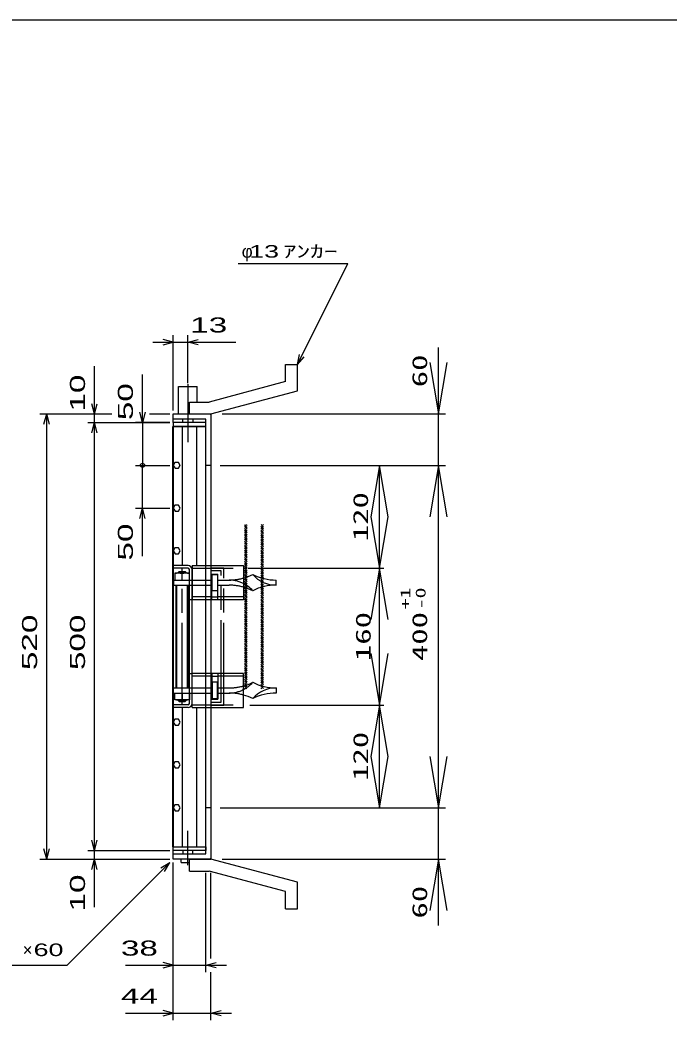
# Model space of a CAD drawing. Units: millimetres, scale not verified. Extents: x -1456 to 1389, y -1026 to 839.
# Drawn here: x -292 to 466, y -330 to 839 of the extents above; entities that cross this region are included whole.
import ezdxf
from ezdxf.enums import TextEntityAlignment as Align

# ---------------------------------------------------------------- set-up
doc = ezdxf.new("R2010")
doc.units = ezdxf.units.MM
doc.header["$LTSCALE"] = 8
for name, pattern in [('CHAIN', [18.5, 12, -1.5, 3.5, -1.5]), ('CHAIN_DOUBLE_DASH', [23.5, 12, -1.5, 3.5, -1.5, 3.5, -1.5]), ('DASHED', [7.5, 6, -1.5]), ('LONG_DASHED_DOTTED', [15.25, 12, -1.5, 0.25, -1.5])]:
    doc.linetypes.add(name, pattern=pattern)
for name, color, linetype, lineweight in [('0_2', 150, 'Continuous', 25), ('16', 3, 'Continuous', 25), ('17', 2, 'Continuous', 25), ('19', 6, 'Continuous', 25), ('22', 4, 'Continuous', 25)]:
    doc.layers.add(name, color=color, linetype=linetype, lineweight=lineweight)
doc.styles.add('ベクトル', font='')
doc.styles.add('ＭＳ ゴシック', font='')
doc.styles.get('ベクトル').set_extended_font_data('ベクトル')
doc.styles.get('ＭＳ ゴシック').set_extended_font_data('MS Gothic')

# ---------------------------------------------------------------- blocks, each defined once
blk = doc.blocks.new('open_arrow')
at = {"color": 0, "linetype": 'Continuous', "lineweight": -2}
blk.add_lwpolyline([(7.5, 1.25), (0, 0), (7.5, -1.25)], dxfattribs=at)

msp = doc.modelspace()

# ---------------------------------------------------------------- hatches: boundary and pattern name
at = {"layer": '17', "lineweight": 13}
h = msp.add_hatch(dxfattribs=at)
h.set_pattern_fill('USER', style=0, pattern_type=2)
h.set_pattern_definition([(135, (-120.576, 464.955), (-1.06066, -1.06066), [])])
h.paths.add_polyline_path([(-29.92, 57.413), (-29.92, 249.413), (-26.72, 249.413), (-26.72, 57.413)])
h = msp.add_hatch(dxfattribs=at)
h.set_pattern_fill('USER', style=0, pattern_type=2)
h.set_pattern_definition([(135, (-113.576, 464.955), (-1.06066, -1.06066), [])])
h.paths.add_polyline_path([(-10.72, 57.413), (-10.72, 249.413), (-7.52, 249.413), (-7.52, 57.413)])

# ---------------------------------------------------------------- linework, layer by layer
at = {"layer": '0_2'}
msp.add_line((-1379.2, 838.8), (1388.8, 838.8), dxfattribs=at)
at = {"layer": '16'}
for p, q in [((-113.7, 364), (-113, 364)), ((-113.7, -127), (-113.7, 364)), ((-75, 368.5), (-113, 368.5)), ((-113, 368.5), (-113, 364)), ((-113, 364), (-75, 364)), ((-75, 364), (-113, 364)), ((-113, 364), (-113, -127)), ((-102.5, 364), (-102.5, 201.5)), ((-85.5, 201.5), (-85.5, 364)), ((-75, 364), (-75, 368.5)), ((-75, 201.5), (-75, 364)), ((-111.024, 321.95), (-113, 318.472)), ((-113, 318.472), (-110.976, 315.022)), ((-107.024, 321.978), (-111.024, 321.95)), ((-105, 318.5), (-107.024, 321.978)), ((-106.976, 315.05), (-105, 318.528)), ((-110.976, 315.022), (-106.976, 315.05)), ((-111.024, 271.95), (-113, 268.472)), ((-107.024, 271.978), (-111.024, 271.95)), ((-105, 268.5), (-107.024, 271.978)), ((-113, 268.472), (-110.976, 265.022)), ((-110.976, 265.022), (-106.976, 265.05)), ((-106.976, 265.05), (-105, 268.528)), ((-107.024, 221.978), (-111.024, 221.95)), ((-105, 218.5), (-107.024, 221.978)), ((-111.024, 221.95), (-113, 218.472)), ((-113, 218.472), (-110.976, 215.022)), ((-110.976, 215.022), (-106.976, 215.05)), ((-106.976, 215.05), (-105, 218.528)), ((-102.5, 35.5), (-102.5, -127)), ((-85.5, -127), (-85.5, 35.5)), ((-75, -127), (-75, 35.5)), ((-111.024, 21.95), (-113, 18.472)), ((-113, 18.472), (-110.976, 15.022)), ((-107.024, 21.978), (-111.024, 21.95)), ((-110.976, 15.022), (-106.976, 15.05)), ((-105, 18.5), (-107.024, 21.978)), ((-106.976, 15.05), (-105, 18.528)), ((-111.024, -28.05), (-113, -31.528)), ((-113, -31.528), (-110.976, -34.978)), ((-107.024, -28.022), (-111.024, -28.05)), ((-110.976, -34.978), (-106.976, -34.95)), ((-105, -31.5), (-107.024, -28.022)), ((-106.976, -34.95), (-105, -31.472)), ((-111.024, -78.05), (-113, -81.528)), ((-113, -81.528), (-110.976, -84.978)), ((-107.024, -78.022), (-111.024, -78.05)), ((-105, -81.5), (-107.024, -78.022)), ((-106.976, -84.95), (-105, -81.472)), ((-110.976, -84.978), (-106.976, -84.95)), ((-113, -127), (-113.7, -127)), ((-113, -127), (-75, -127)), ((-113, -131.5), (-113, -127)), ((-113, -127), (-75, -127)), ((-75, -127), (-75, -131.5)), ((-75, -131.5), (-113, -131.5))]:
    msp.add_line(p, q, dxfattribs=at)
at = {"layer": '17', "color": 3}
for p, q in [((-95.8, 201.5), (-113, 201.5)), ((-113, 198.3), (-113, 201.5)), ((-91, 201.5), (-91, 161.5)), ((-91, 201.5), (-31, 201.5)), ((-31, 201.5), (-31, 161.5)), ((-95.8, 198.3), (-113, 198.3)), ((-94.2, 40.3), (-94.2, 196.7)), ((-91, 40.3), (-91, 196.7)), ((-68, 191.5), (-61, 191.5)), ((-68, 161.5), (-68, 191.5)), ((-61, 161.5), (-61, 191.5)), ((-68, 164.7), (-61, 164.7)), ((-91, 161.5), (-94.2, 161.5)), ((-31, 161.5), (-91, 161.5)), ((-94.2, 75.5), (-91, 75.5)), ((-91, 35.5), (-91, 75.5)), ((-31, 75.5), (-91, 75.5)), ((-68, 75.5), (-68, 45.5)), ((-68, 72.3), (-61, 72.3)), ((-61, 75.5), (-61, 45.5)), ((-31, 35.5), (-31, 75.5)), ((-95.8, 38.7), (-113, 38.7)), ((-113, 38.7), (-113, 35.5)), ((-95.8, 35.5), (-113, 35.5)), ((-91, 35.5), (-31, 35.5)), ((-68, 45.5), (-61, 45.5))]:
    msp.add_line(p, q, dxfattribs=at)
at = {"layer": '17', "color": 171, "linetype": 'DASHED'}
for p, q in [((-75, 35.5), (-75, 201.5)), ((-69, 201.5), (-69, 35.5))]:
    msp.add_line(p, q, dxfattribs=at)
at = {"layer": '17'}
for p, q in [((-94.2, 192.5), (-111.2, 192.5)), ((-111.2, 192.5), (-111.2, 184.5)), ((-107.7, 193), (-106.2, 194.5)), ((-107.7, 192.5), (-107.7, 193)), ((-107.7, 193), (-97.7, 193)), ((-106.888, 192.5), (-106.888, 193.812)), ((-106.2, 194.5), (-99.2, 194.5)), ((-102.7, 184.5), (-102.7, 191.605)), ((-97.7, 193), (-99.2, 194.5)), ((-98.512, 192.5), (-98.512, 193.812)), ((-97.7, 192.5), (-97.7, 193)), ((-94.2, 184.5), (-94.2, 192.5)), ((-67.5, 172), (-67.5, 191)), ((-67.5, 191), (-61.5, 191)), ((-61.5, 191), (-61.5, 172)), ((-112.7, 184.5), (-112.7, 178.5)), ((-112.7, 184.5), (-94.2, 184.5)), ((-112.7, 178.5), (-94.2, 178.5)), ((-111.2, 184.5), (-94.2, 184.5)), ((-108.7, 58.5), (-108.7, 178.5)), ((-96.7, 178.5), (-96.7, 58.5)), ((7.3, 178.56), (7.3, 184.5)), ((-61.5, 172), (-67.5, 172)), ((-112.7, 52.5), (-112.7, 58.5)), ((-112.7, 58.5), (-94.2, 58.5)), ((-61.5, 65), (-67.5, 65)), ((-67.5, 65), (-67.5, 46)), ((-61.5, 46), (-61.5, 65)), ((7.3, 58.44), (7.3, 52.5)), ((-112.7, 52.5), (-94.2, 52.5)), ((-111.2, 44.5), (-111.2, 52.5)), ((-111.2, 52.5), (-94.2, 52.5)), ((-102.7, 52.5), (-102.7, 45.395)), ((-94.2, 52.5), (-94.2, 44.5)), ((-94.2, 44.5), (-111.2, 44.5)), ((-107.7, 44.5), (-107.7, 44)), ((-107.7, 44), (-97.7, 44)), ((-107.7, 44), (-106.2, 42.5)), ((-106.888, 44.5), (-106.888, 43.188)), ((-106.2, 42.5), (-99.2, 42.5)), ((-97.7, 44), (-99.2, 42.5)), ((-98.512, 44.5), (-98.512, 43.188)), ((-97.7, 44.5), (-97.7, 44)), ((-67.5, 46), (-61.5, 46))]:
    msp.add_line(p, q, dxfattribs=at)
at = {"layer": '17', "color": 33, "linetype": 'CHAIN'}
msp.add_line((-102.7, 38.346), (-102.7, 197.753), dxfattribs=at)
at = {"layer": '17', "color": 3, "linetype": 'DASHED'}
for p, q in [((-91, 198.3), (-31, 198.3)), ((-68, 164.7), (-91, 164.7)), ((-31, 164.7), (-61, 164.7)), ((-68, 72.3), (-91, 72.3)), ((-31, 72.3), (-61, 72.3)), ((-91, 38.7), (-31, 38.7))]:
    msp.add_line(p, q, dxfattribs=at)
at = {"layer": '17', "color": 7}
for p, q in [((-109.7, 58.5), (-109.7, 178.5)), ((-95.7, 178.5), (-95.7, 58.5))]:
    msp.add_line(p, q, dxfattribs=at)
at = {"layer": '17', "linetype": 'DASHED'}
for p, q in [((-93.115, 184.5), (-67.5, 184.5)), ((-93.115, 178.5), (-67.5, 178.5)), ((-61.5, 184.5), (-47.7, 184.5)), ((-61.5, 178.5), (-47.7, 178.5)), ((-93.115, 58.5), (-67.5, 58.5)), ((-61.5, 58.5), (-47.7, 58.5)), ((-93.115, 52.5), (-67.5, 52.5)), ((-61.5, 52.5), (-47.7, 52.5))]:
    msp.add_line(p, q, dxfattribs=at)
at = {"layer": '17', "color": 3}
for centre, radius, start, end in [((-95.8, 196.7), 4.8, 0, 90), ((-95.8, 196.7), 1.6, 0, 90), ((-95.8, 40.3), 4.8, 270, 0), ((-95.8, 40.3), 1.6, 270, 0)]:
    msp.add_arc(centre, radius, start, end, dxfattribs=at)
at = {"layer": '17'}
for centre, radius, start, end in [((-106.95, 182.055), 10.453, 66.00934, 113.99066), ((-98.45, 182.055), 10.453, 66.00934, 113.99066), ((-47.7, 245.923), 61.423, 285.77645, 296.59714), ((7.3, 215), 36.5, 221.11209, 270), ((7.3, 245.923), 61.423, 243.40286, 270), ((-47.7, 148), 36.5, 41.11209, 62.77189), ((-47.7, 117.077), 61.423, 63.40286, 74.22355), ((7.3, 117.077), 61.423, 90, 116.59714), ((-47.7, 89), 36.5, 297.22811, 318.88791), ((-47.7, 119.923), 61.423, 285.77645, 296.59714), ((7.3, 119.923), 61.423, 243.40286, 270), ((7.3, 22), 36.5, 90, 138.88791), ((-47.7, -8.923), 61.423, 63.40286, 74.22355), ((7.3, -8.923), 61.423, 90, 116.59714), ((-106.95, 54.945), 10.453, 246.00934, 293.99066), ((-98.45, 54.945), 10.453, 246.00934, 293.99066)]:
    msp.add_arc(centre, radius, start, end, dxfattribs=at)
at = {"layer": '17', "linetype": 'DASHED'}
for centre, radius, start, end in [((-47.7, 245.923), 61.423, 270, 285.77645), ((-47.7, 148), 36.5, 62.77189, 90), ((-47.7, 117.077), 61.423, 74.22355, 90), ((-47.7, 119.923), 61.423, 270, 285.77645), ((-47.7, 89), 36.5, 270, 297.22811), ((-47.7, -8.923), 61.423, 74.22355, 90)]:
    msp.add_arc(centre, radius, start, end, dxfattribs=at)
at = {"layer": '19'}
for p, q in [((18, 436.5), (32, 436.5)), ((18, 416.5), (18, 436.5)), ((32, 405.5), (32, 436.5)), ((-107, 378.5), (-107, 410.5)), ((-107, 410.5), (-85, 410.5)), ((-85, 392.5), (-85, 410.5)), ((18, 416.5), (-71, 392.5)), ((-69, 378.5), (32, 405.5)), ((-94, 392.5), (-71, 392.5)), ((-94, 378.5), (-94, 392.5)), ((-113, 368.5), (-113, 378.5)), ((-113, 378.5), (-70, 378.5)), ((-94, 378.5), (-69, 378.5)), ((-70, 378.5), (-69, 377.5)), ((-69, 377.5), (-69, -140.5)), ((-75, 372.5), (-113, 372.5)), ((-102, 368.5), (-102, 372.5)), ((-90, 372.5), (-90, 368.5)), ((-75, -135.5), (-75, 372.5)), ((-69, 318.5), (-75, 318.5)), ((-69, -81.5), (-75, -81.5)), ((-113, -141.5), (-113, -131.5)), ((-113, -135.5), (-75, -135.5)), ((-102, -131.5), (-102, -135.5)), ((-90, -135.5), (-90, -131.5)), ((-70, -141.5), (-113, -141.5)), ((-104, -145.5), (-104, -141.5)), ((-104, -145.5), (-94, -145.5)), ((-94, -141.5), (-69, -141.5)), ((-94, -155.5), (-94, -141.5)), ((-69, -140.5), (-70, -141.5)), ((32, -168.5), (-69, -141.5)), ((-94, -155.5), (-71, -155.5)), ((18, -179.5), (-71, -155.5)), ((32, -199.5), (32, -168.5)), ((18, -199.5), (18, -179.5)), ((18, -199.5), (32, -199.5))]:
    msp.add_line(p, q, dxfattribs=at)
at = {"layer": '19', "linetype": 'LONG_DASHED_DOTTED'}
for p, q in [((-96, 413.5), (-96, 345.5)), ((-96, -148.5), (-96, -108.5))]:
    msp.add_line(p, q, dxfattribs=at)
at = {"layer": '19', "linetype": 'CHAIN_DOUBLE_DASH'}
for p, q in [((-54, 198.5), (-69, 198.5)), ((-57.2, 195.3), (-69, 195.3)), ((-57.2, 41.7), (-57.2, 195.3)), ((-54, 38.5), (-54, 198.5)), ((-69, 41.7), (-57.2, 41.7)), ((-69, 38.5), (-54, 38.5))]:
    msp.add_line(p, q, dxfattribs=at)
at = {"layer": '22'}
for p, q in [((-37, 554.5), (91, 554.5)), ((32, 436.5), (91, 554.5)), ((-113, 382.5), (-113, 470.5)), ((-96, 414.504), (-96, 470.5)), ((-137, 462.5), (-113, 462.5)), ((-113, 462.5), (-125, 465.7)), ((-125, 459.3), (-113, 462.5)), ((-113, 462.5), (-96, 462.5)), ((-96, 462.5), (-84, 465.7)), ((-84, 459.3), (-96, 462.5)), ((-96, 462.5), (-40, 462.5)), ((197.033, 318.5), (197.033, 456.082)), ((32, 436.5), (34.4, 448.18)), ((32, 436.5), (40, 445.3)), ((-205, 378.5), (-205, 434.5)), ((-149, 368.5), (-149, 424.5)), ((-205, 378.5), (-208.2, 390.5)), ((-205, 378.5), (-201.8, 390.5)), ((-269, 378.5), (-185, 378.5)), ((-264.2, 366.5), (-261, 378.5)), ((-257.8, 366.5), (-261, 378.5)), ((-261, -141.5), (-261, 378.5)), ((-213, 378.5), (-185, 378.5)), ((-205, 368.5), (-205, 378.5)), ((-149, 368.5), (-152.2, 380.5)), ((-145.8, 380.5), (-149, 368.5)), ((-141, 378.5), (-117, 378.5)), ((-141, 378.5), (-117, 378.5)), ((-56, 378.5), (205.033, 378.5)), ((-213, 368.5), (-117, 368.5)), ((-208.2, 356.5), (-205, 368.5)), ((-201.8, 356.5), (-205, 368.5)), ((-205, -131.5), (-205, 368.5)), ((-117, 368.5), (-157, 368.5)), ((-149, 368.5), (-149, 318.5)), ((-157, 318.5), (-117, 318.5)), ((-149, 268.5), (-149, 318.5)), ((-58.103, 318.5), (205.033, 318.5)), ((-58.103, 318.5), (205.033, 318.5)), ((-31, 318.5), (135.994, 318.5)), ((127.994, 198.5), (127.994, 318.5)), ((197.033, -81.5), (197.033, 318.5)), ((-157, 268.5), (-117, 268.5)), ((-152.2, 256.5), (-149, 268.5)), ((-145.8, 256.5), (-149, 268.5)), ((-149, 212.5), (-149, 268.5)), ((-25.549, 198.5), (132.994, 198.5)), ((-25.549, 198.5), (132.994, 198.5)), ((127.994, 38.5), (127.994, 198.5)), ((-23.434, 38.5), (132.994, 38.5)), ((-23.434, 38.5), (132.994, 38.5)), ((127.994, -81.5), (127.994, 38.5)), ((-58.103, -81.5), (205.033, -81.5)), ((-58.103, -81.5), (205.033, -81.5)), ((-31, -81.5), (135.994, -81.5)), ((197.033, -219.082), (197.033, -81.5)), ((-205, -131.5), (-208.2, -119.5)), ((-205, -131.5), (-201.8, -119.5)), ((-261, -141.5), (-264.2, -129.5)), ((-261, -141.5), (-257.8, -129.5)), ((-213, -131.5), (-117, -131.5)), ((-205, -141.5), (-205, -131.5)), ((-269, -141.5), (-117, -141.5)), ((-237, -265.5), (-117, -145.5)), ((-213, -141.5), (-117, -141.5)), ((-208.2, -153.5), (-205, -141.5)), ((-201.8, -153.5), (-205, -141.5)), ((-205, -197.5), (-205, -141.5)), ((-127.4, -151.9), (-117, -145.5)), ((-123.4, -155.9), (-117, -145.5)), ((-113, -273.5), (-113, -145.5)), ((-113, -329.5), (-113, -145.5)), ((-56, -141.5), (205.033, -141.5)), ((-75, -273.5), (-75, -157.696)), ((-69, -257.5), (-69, -157.696)), ((-397, -265.5), (-237, -265.5)), ((-169, -265.5), (-113, -265.5)), ((-113, -265.5), (-125, -262.3)), ((-125, -268.7), (-113, -265.5)), ((-113, -265.5), (-75, -265.5)), ((-75, -265.5), (-63, -262.3)), ((-63, -268.7), (-75, -265.5)), ((-75, -265.5), (-51, -265.5)), ((-69, -329.5), (-69, -273.5)), ((-169, -321.5), (-113, -321.5)), ((-113, -321.5), (-125, -318.3)), ((-125, -324.7), (-113, -321.5)), ((-113, -321.5), (-69, -321.5)), ((-69, -321.5), (-57, -318.3)), ((-57, -324.7), (-69, -321.5)), ((-69, -321.5), (-45, -321.5))]:
    msp.add_line(p, q, dxfattribs=at)
msp.add_circle((-149, 318.5), 2.4, dxfattribs=at)

# ---------------------------------------------------------------- block references
at = {"layer": '22', "xscale": 8, "yscale": 8}
for p, rotation in [((197.033, 378.5), 90), ((127.994, 318.5), 270), ((197.033, 318.5), 270), ((127.994, 198.5), 90), ((127.994, 198.5), 270), ((127.994, 38.5), 90), ((127.994, 38.5), 270), ((127.994, -81.5), 90), ((197.033, -81.5), 90), ((197.033, -141.5), 270)]:
    msp.add_blockref('open_arrow', p, dxfattribs=dict(at, rotation=rotation))

# ---------------------------------------------------------------- texts
at = {"layer": '22', "color": 2, "style": 'ベクトル'}
for s, p in [('φ', (-33, 568.5)), ('×', (-289, -247.5))]:
    msp.add_text(s, height=14.66, dxfattribs=at).set_placement(p, align=Align.MIDDLE_LEFT)
for s, height, width, p in [(' 13 ', 14.66, 1.6, (-33, 568.5)), ('ｱﾝｶｰ', 14.66, 1.6, (15, 568.5)), (' 13 ', 17.6, 1.65, (-104, 482.5)), (' 60 ', 14.66, 1.6, (-285, -247.5)), (' 38 ', 17.6, 1.65, (-185, -245.5)), (' 44 ', 17.6, 1.65, (-185, -301.5))]:
    msp.add_text(s, height=height, dxfattribs=dict(at, width=width)).set_placement(p, align=Align.MIDDLE_LEFT)
at = {"layer": '22', "style": 'ＭＳ ゴシック', "width": 1.6}
msp.add_text('60', height=17.6, rotation=90, dxfattribs=at).set_placement((189.033, 409.682), align=Align.BOTTOM_LEFT)
at = {"layer": '22', "color": 2, "style": 'ベクトル', "width": 1.65}
for s, p in [(' 10 ', (-225, 370.5)), (' 50 ', (-169, 360.5)), (' 50 ', (-169, 196.5)), (' 520 ', (-281, 68.5)), (' 500 ', (-225, 68.5)), (' 10 ', (-225, -213.5))]:
    msp.add_text(s, height=17.6, rotation=90, dxfattribs=at).set_placement(p, align=Align.MIDDLE_LEFT)
at = {"layer": '22', "style": 'ＭＳ ゴシック', "width": 1.6}
for s, p in [('120', (119.994, 258.5)), ('160', (122.994, 118.5)), ('400', (189.033, 118.5)), ('120', (119.994, -21.5))]:
    msp.add_text(s, height=17.6, rotation=90, dxfattribs=at).set_placement(p, align=Align.BOTTOM_CENTER)
at = {"layer": '22', "color": 2, "style": 'ＭＳ ゴシック', "width": 1.6}
for s, p in [('+1', (158.324, 163.027)), ('-0', (176.027, 163.027))]:
    msp.add_text(s, height=11.73, rotation=90, dxfattribs=at).set_placement(p, align=Align.MIDDLE_CENTER)
at = {"layer": '22', "style": 'ＭＳ ゴシック', "width": 1.6}
msp.add_text('60', height=17.6, rotation=90, dxfattribs=at).set_placement((189.033, -172.682), align=Align.BOTTOM_RIGHT)

doc.saveas('drawing.dxf')
